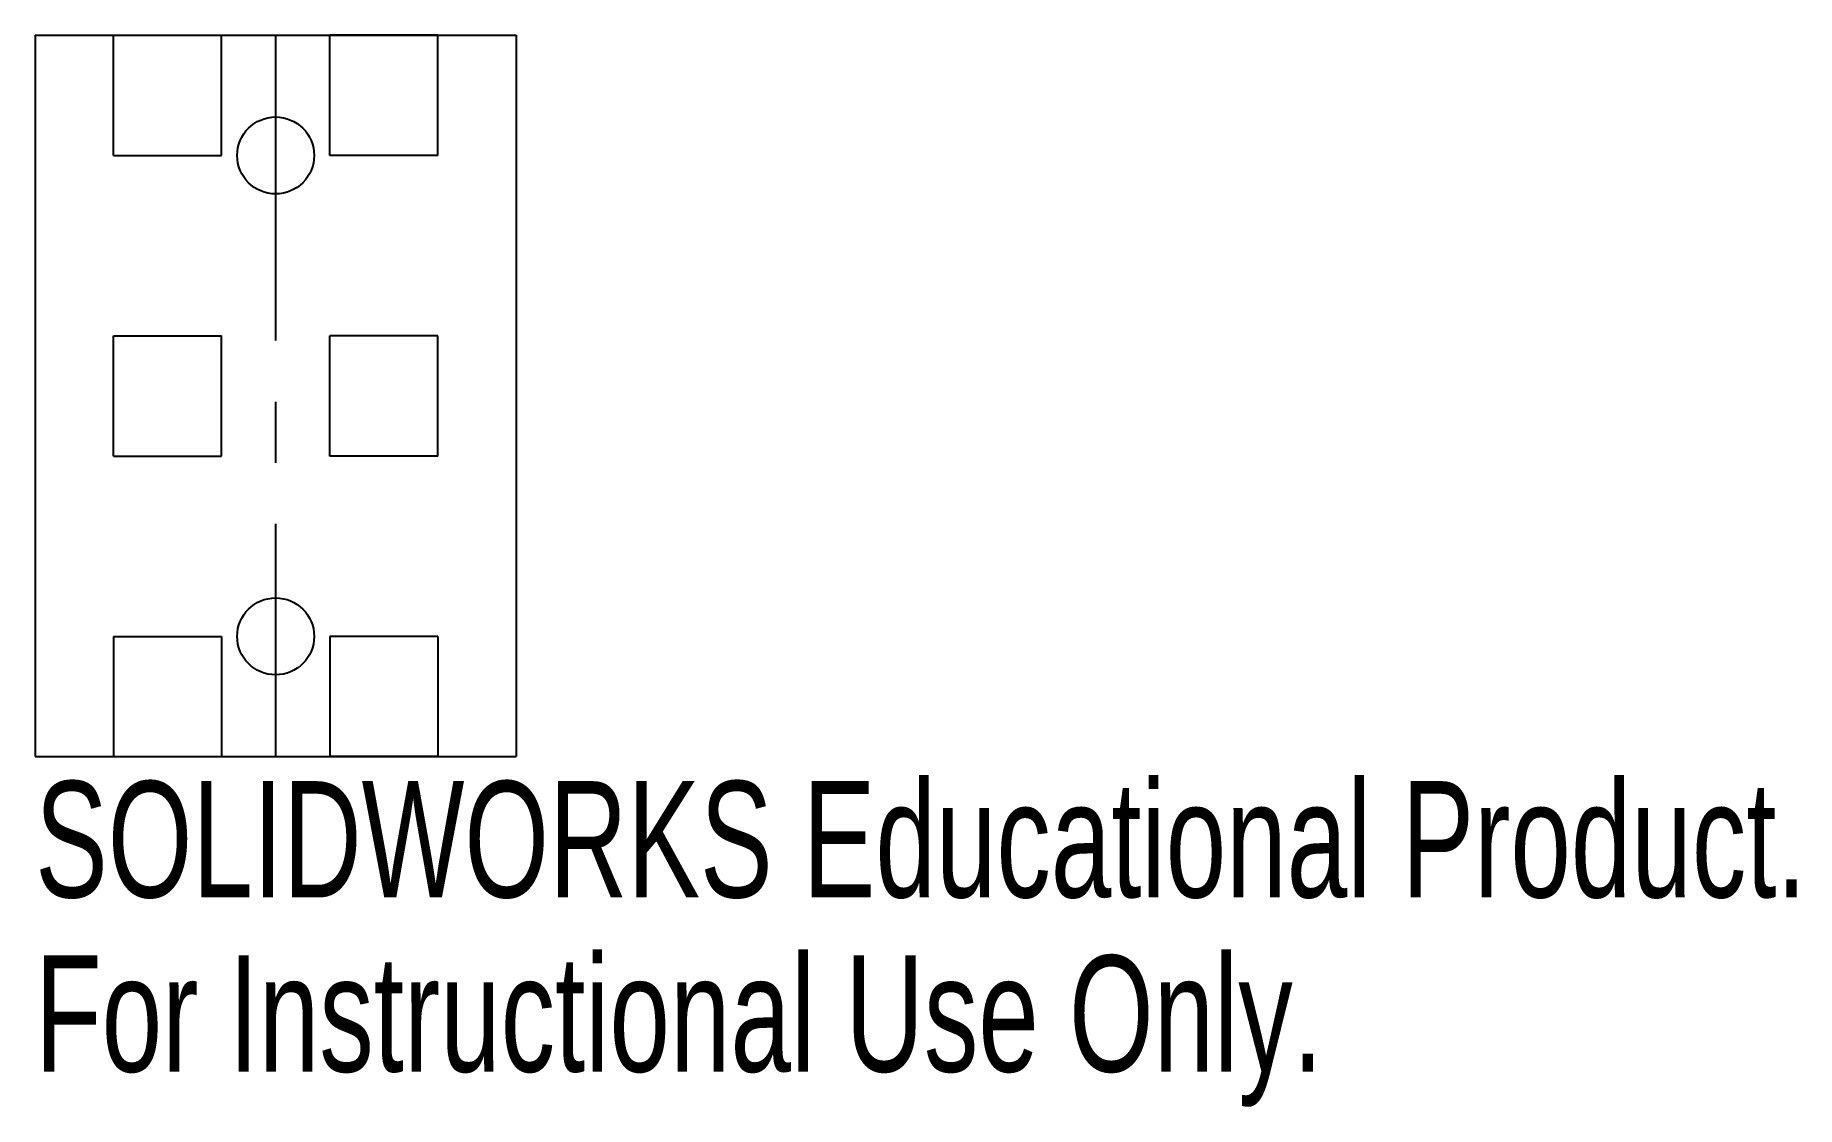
# Model space of a CAD drawing. Header units: millimetres. Extents: x -29.8 to 43.5, y -27.8 to 16.7.
import ezdxf

# ---------------------------------------------------------------- set-up
doc = ezdxf.new("R2010")
doc.units = ezdxf.units.MM
doc.linetypes.add('CENTERX2', pattern=[20.32, 12.7, -2.54, 2.54, -2.54])
doc.styles.add('SLDTEXTSTYLE0', font='TXT', dxfattribs={"width": 0.7})

msp = doc.modelspace()

# ---------------------------------------------------------------- linework, layer by layer
at = {"color": 7, "linetype": 'Continuous'}
for p, q in [((-29.775, 16.745), (-9.775, 16.745)), ((-29.775, 16.745), (-29.775, -13.255)), ((-26.525, 11.745), (-26.525, 16.745)), ((-26.525, 16.745), (-22.025, 16.745)), ((-22.025, 16.745), (-17.525, 16.745)), ((-22.025, 11.745), (-22.025, 16.745)), ((-17.525, 11.745), (-17.525, 16.745)), ((-13.025, 16.745), (-17.525, 16.745)), ((-13.025, 11.745), (-13.025, 16.745)), ((-9.775, 16.745), (-9.775, -13.255)), ((-26.525, 11.745), (-22.025, 11.745)), ((-13.025, 11.745), (-17.525, 11.745)), ((-26.525, -0.755), (-26.525, 4.245)), ((-26.525, 4.245), (-22.025, 4.245)), ((-22.025, -0.755), (-22.025, 4.245)), ((-17.525, -0.755), (-17.525, 4.245)), ((-13.025, 4.245), (-17.525, 4.245)), ((-13.025, -0.755), (-13.025, 4.245)), ((-26.525, -0.755), (-22.025, -0.755)), ((-13.025, -0.755), (-17.525, -0.755)), ((-26.525, -8.255), (-22.025, -8.255)), ((-26.525, -8.255), (-26.525, -13.255)), ((-22.025, -8.255), (-22.025, -13.255)), ((-17.525, -8.255), (-17.525, -13.255)), ((-13.025, -8.255), (-17.525, -8.255)), ((-13.025, -8.255), (-13.025, -13.255)), ((-29.775, -13.255), (-9.775, -13.255)), ((-26.525, -13.255), (-22.025, -13.255)), ((-22.025, -13.255), (-17.525, -13.255)), ((-13.025, -13.255), (-17.525, -13.255))]:
    msp.add_line(p, q, dxfattribs=at)
at = {"color": 7, "linetype": 'CENTERX2'}
msp.add_line((-19.775, 16.745), (-19.775, -13.255), dxfattribs=at)
at = {"color": 7, "linetype": 'Continuous'}
for centre in [(-19.775, 11.745), (-19.775, -8.255)]:
    msp.add_circle(centre, 1.6, dxfattribs=at)

# ---------------------------------------------------------------- texts
at = {"color": 7, "linetype": 'Continuous', "char_height": 4.83362, "attachment_point": 1, "style": 'SLDTEXTSTYLE0'}
for s, insert in [('SOLIDWORKS Educational Product.', (-29.775, -14.275)), ('For Instructional Use Only.', (-29.775, -21.525))]:
    msp.add_mtext(s, dxfattribs=dict(at, insert=insert))

doc.saveas('drawing.dxf')
